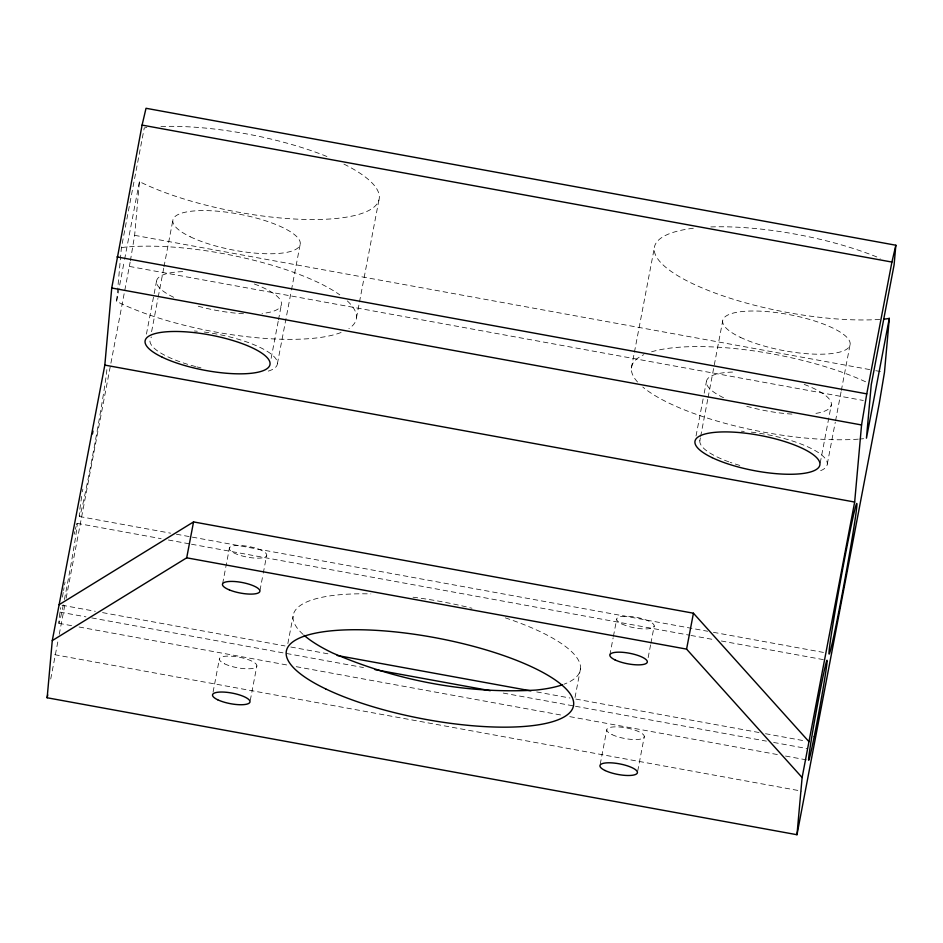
<?xml version="1.0" encoding="UTF-8"?>
<svg xmlns="http://www.w3.org/2000/svg" width="943" height="943" viewBox="0 0 943 943"><rect width="100%" height="100%" fill="white"/><g stroke="black" fill="none" stroke-linecap="round" stroke-linejoin="round"><path stroke-width="0.71" stroke-dasharray="4.71 3.54" d="M341.083 332.49A139.788 39.241 10.8 0 1 119.29 302.75L116.614 301.218L121.399 247.761L144.255 127.942L147.12 127.423M130.382 260.775L134.637 235.326L139.47 181.398L142.145 182.942A139.788 39.241 10.8 0 0 335.802 218.517A139.788 39.241 10.8 0 0 342.969 163.622M66.14 598.227L130.146 262.189M116.614 301.218L124.323 260.798M124.606 259.349L139.47 181.398M50.722 679.019L58.16 640.061M59.256 634.297L65.032 604.003M146.436 334.117L156.503 281.332M151.599 331.688L157.929 298.483M158.212 297.045L163.717 268.177M163.988 266.728L172.805 220.532M222.642 583.682L229.491 547.742M271.136 358.364L278.209 321.28M278.48 319.854L281.474 304.165M213.071 692.091L219.377 659.016M277.419 363.633L291.187 291.458M291.458 290.008L300.275 243.813M259.985 590.389L263.003 574.582M263.274 573.144L266.563 555.887A19.06 5.352 10.8 0 0 241.231 545.549A19.06 5.352 10.8 0 0 236.292 554.001A19.06 5.352 10.8 0 0 266.563 555.887M250.284 700.378L256.873 665.864M287.851 643.574L293.061 616.262M356.454 317.862L359.212 303.422M359.483 301.984L379.31 198.042M631.397 368.076L634.144 353.637M634.427 352.199L654.253 248.257M575.018 697.514L580.499 668.752M609.838 655.09L613.127 637.833M613.41 636.395L616.698 619.15M600.208 764.29L606.797 729.776M648.159 657.625L650.623 644.682M650.894 643.244L654.194 625.999M696.04 435.972L703.113 398.889M704.197 393.184L706.378 381.774M699.824 440.782L700.378 437.894M700.649 436.456L707.804 398.924M708.087 397.474L722.68 320.962M637.704 771.138L644.281 736.624M820.198 463.072L831.349 404.594M827.294 464.062L835.274 422.205M835.557 420.755L841.062 391.887M841.333 390.449L850.15 344.254M121.399 247.761L124.264 247.231A139.788 39.241 10.8 0 1 339.798 294.864M536.72 691.938L570.032 698.02M575.819 699.081L759.728 732.652M765.516 733.713L806.065 741.115M503.279 693.081L574.11 706.012M575.56 706.283L766.388 741.127M773.625 742.447L806.878 748.518M134.637 235.326L870 369.632M875.788 370.693L883.025 372.014M129.427 266.433L863.34 400.48M79.401 516.516L170.589 533.172M176.388 534.221L190.863 536.873M192.301 537.133L707.639 631.256M713.427 632.317L823.439 652.415M77.161 523.341L161.123 538.677M168.361 539.997L190.073 543.958M191.512 544.229L689.474 635.181M690.924 635.441L714.087 639.672M721.324 640.992L825.549 660.029M62.026 605.217L95.326 611.3M102.563 612.62L285.022 645.955M290.809 647.016L331.358 654.43M59.928 612.101L85.954 616.863M91.73 617.913L363.526 667.561M58.831 623.311L73.306 625.963M79.106 627.012L288.994 665.357M296.232 666.677L564.032 715.584M569.82 716.645L779.72 754.978M785.507 756.038L807.22 760.011M54.647 654.69L801.585 791.106M106.854 369.644A76.253 2.039 -79.6 0 1 87.734 480.824A76.253 2.039 -79.6 0 1 82.218 493.083M82.43 491.786A76.253 2.039 -79.6 0 1 82.854 489.075M76.56 524.685A50.839 1.367 -79.6 0 1 74.473 543.993A50.839 1.367 -79.6 0 1 64.395 599.524M63.322 604.852A50.839 1.367 -79.6 0 1 60.717 607.693M62.438 597.119A50.839 1.367 -79.6 0 1 63.334 591.862M63.57 590.495A50.839 1.367 -79.6 0 1 64.041 587.725M64.537 584.931A50.839 1.367 -79.6 0 1 65.032 582.09M74.285 534.151A50.839 1.367 -79.6 0 1 74.851 531.581M75.369 529.341A50.839 1.367 -79.6 0 1 76.029 526.618M204.207 332.042A64.808 18.188 10.8 0 1 267.942 351.786A64.808 18.188 10.8 0 1 265.785 371.778M201 367.888A64.808 18.188 10.8 0 1 196.934 366.898M195.614 366.556A64.808 18.188 10.8 0 1 151.493 337.016M194.388 330.981A64.808 18.188 10.8 0 1 197.299 331.252M759.645 433.285A64.808 18.188 10.8 0 1 818.194 452.463A64.808 18.188 10.8 0 1 817.935 471.606M739.772 465.418A64.808 18.188 10.8 0 1 730.283 462.365M728.88 461.87A64.808 18.188 10.8 0 1 700.578 438.507M741.387 431.199A64.808 18.188 10.8 0 1 744.263 431.423M751.335 432.13A64.808 18.188 10.8 0 1 758.243 433.061M879.748 319.429A139.788 39.241 10.8 0 1 689.734 282.252A139.788 39.241 10.8 0 1 695.392 228.017M710.822 226.933A139.788 39.241 10.8 0 1 880.184 258.335M160.947 126.503A139.788 39.241 10.8 0 1 327.645 156.797M347.33 300.923A139.788 39.241 10.8 0 1 348.875 328.612M254.339 283.996A63.546 17.834 10.8 0 1 262.036 313.441M243.506 313.724A63.546 17.834 10.8 0 1 195.661 305.485M173.677 297.293A63.546 17.834 10.8 0 1 185.995 271.572M863.588 438.695A139.788 39.241 10.8 0 1 859.627 439.049M858.26 439.155A139.788 39.241 10.8 0 1 642.796 387.031M637.551 382.009A139.788 39.241 10.8 0 1 643.88 354.651M651.566 351.81A139.788 39.241 10.8 0 1 868.55 383.176M804.214 384.426A63.546 17.834 10.8 0 1 813.361 413.718M791.99 414.083A63.546 17.834 10.8 0 1 744.157 405.514M723.552 397.734A63.546 17.834 10.8 0 1 735.87 372.002M505.342 617.865A146.153 41.02 10.8 0 1 564.032 684.205M303.127 634.45A146.153 41.02 10.8 0 1 370.858 593.901M413.022 597.214A146.153 41.02 10.8 0 1 471.983 608.247M190.321 236.811A64.808 18.188 10.8 0 0 297.682 248.127A64.808 18.188 10.8 0 0 221.617 211.586A64.808 18.188 10.8 0 0 190.321 236.811M740.196 337.252A64.808 18.188 10.8 0 0 847.557 348.568A64.808 18.188 10.8 0 0 771.492 312.015A64.808 18.188 10.8 0 0 740.196 337.252M224.528 663.813A19.06 5.352 10.8 0 0 256.107 667.137A19.06 5.352 10.8 0 0 233.734 656.387A19.06 5.352 10.8 0 0 224.528 663.813M611.948 734.573A19.06 5.352 10.8 0 0 643.515 737.897A19.06 5.352 10.8 0 0 621.154 727.147A19.06 5.352 10.8 0 0 611.948 734.573M621.85 623.936A19.06 5.352 10.8 0 0 653.428 627.26A19.06 5.352 10.8 0 0 631.056 616.51A19.06 5.352 10.8 0 0 621.85 623.936"/><path stroke-width="1.41" d="M889.308 318.357L884.475 372.285L879.265 403.38L796.976 834.72L47.15 697.773L52.278 640.592L104.826 365.094L111.734 288.004L142.087 125.101L146.024 108.28L895.85 245.227L894.094 264.9L871.238 384.72L866.452 438.165L889.308 318.357L886.444 318.875A139.788 39.241 10.8 0 1 883.815 319.123M796.976 834.72L802.116 777.539L854.664 502.041L861.56 424.963L866.77 393.856L891.913 262.06L895.85 245.227M47.15 697.773L47.704 694.885M52.278 640.592L186.702 557.82L193.551 521.915L693.435 613.209L808.953 741.646M802.116 777.539L686.587 649.114L693.435 613.209M59.126 604.687L193.551 521.915M530.933 690.877L337.146 655.479M490.266 690.7L375.09 669.671M142.087 125.101L891.913 262.06M116.944 256.897L866.77 393.856M111.734 288.004L861.56 424.963M104.826 365.094L854.664 502.041M186.702 557.82L686.587 649.114M92.473 433.874A76.253 2.039 -79.6 0 1 92.992 431.081M562.547 684.748A146.153 41.02 10.8 0 1 535.813 690.087C466.455 694.072 396.213 680.575 332.561 652.969A146.153 41.02 10.8 0 1 304.224 635.417M837.573 617.771A76.253 2.039 -79.6 0 0 856.715 503.503A76.253 2.039 -79.6 0 0 834.626 614.176A76.253 2.039 -79.6 0 0 837.573 617.771M814.233 736.471A50.839 1.367 -79.6 0 0 826.987 660.3A50.839 1.367 -79.6 0 0 812.265 734.078A50.839 1.367 -79.6 0 0 814.233 736.471M712.118 457.638A63.546 17.834 10.8 0 0 817.381 468.73A63.546 17.834 10.8 0 0 742.801 432.896A63.546 17.834 10.8 0 0 712.118 457.638M162.243 357.208A63.546 17.834 10.8 0 0 267.506 368.3A63.546 17.834 10.8 0 0 192.926 332.466A63.546 17.834 10.8 0 0 162.243 357.208M229.432 589.941A19.06 5.352 10.8 0 0 259.702 591.827A19.06 5.352 10.8 0 0 234.371 581.501A19.06 5.352 10.8 0 0 229.432 589.941M605.088 770.514A19.06 5.352 10.8 0 0 636.666 773.838A19.06 5.352 10.8 0 0 614.294 763.087A19.06 5.352 10.8 0 0 605.088 770.514M217.668 699.753A19.06 5.352 10.8 0 0 249.247 703.077A19.06 5.352 10.8 0 0 226.874 692.327A19.06 5.352 10.8 0 0 217.668 699.753M614.989 659.876A19.06 5.352 10.8 0 0 646.568 663.212A19.06 5.352 10.8 0 0 624.195 652.462A19.06 5.352 10.8 0 0 614.989 659.876M325.7 688.909A146.153 41.02 10.8 0 0 567.792 714.429A146.153 41.02 10.8 0 0 396.284 632.01A146.153 41.02 10.8 0 0 325.7 688.909"/></g></svg>
